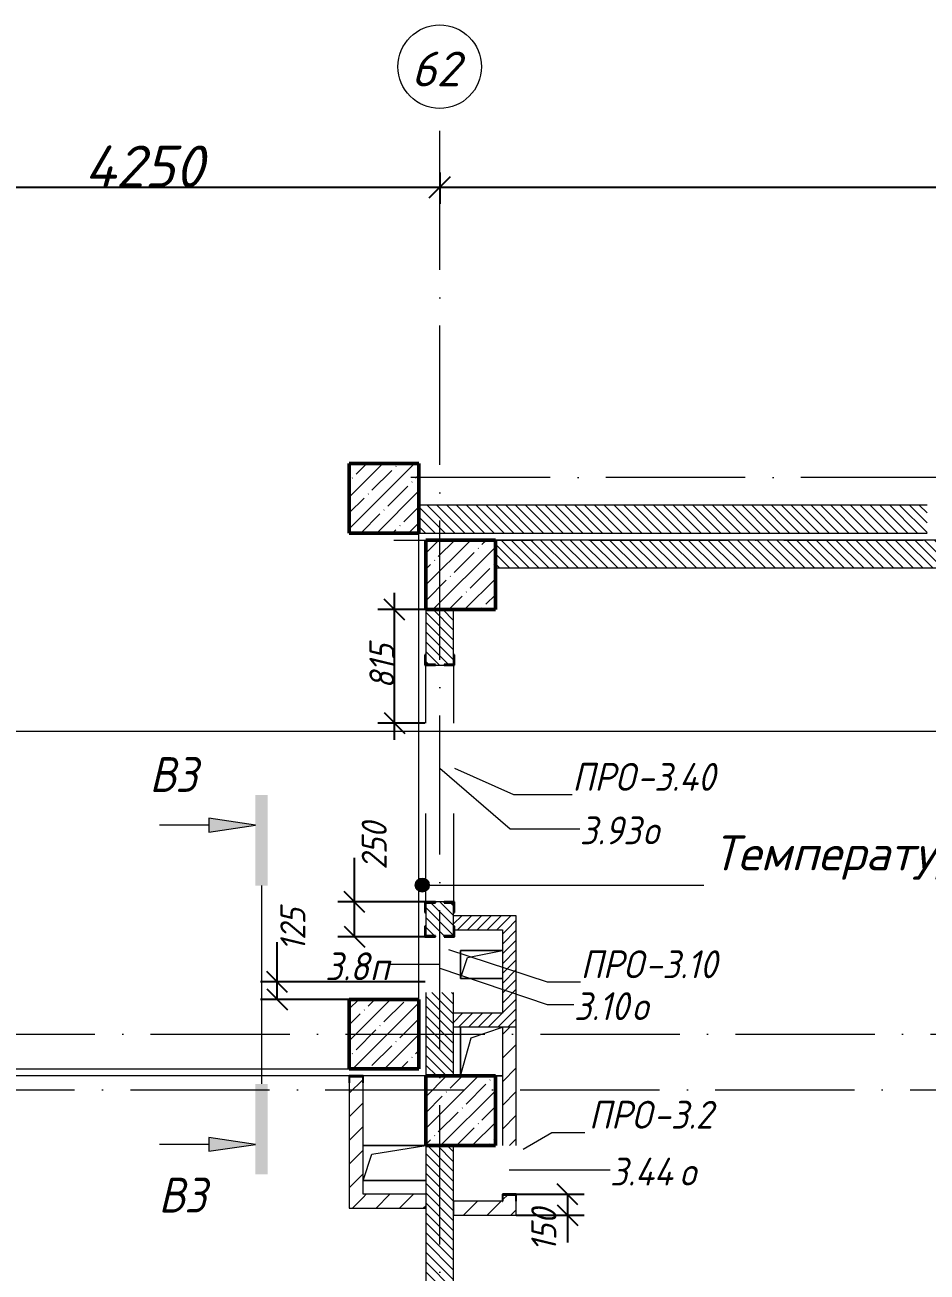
# Model space of a CAD drawing. Header units: millimetres. Extents: x -537608 to 253996, y -217170 to 186033.
# Drawn here: x -88314 to -81835, y 124707 to 133665 of the extents above; entities that cross this region are included whole.
import ezdxf

# ---------------------------------------------------------------- set-up
doc = ezdxf.new("R2010")
doc.units = ezdxf.units.MM
doc.linetypes.add('200_ШТРИХ_ш1п0_6_', pattern=[160, 100, -60])
doc.linetypes.add('50_200_ШТРИХ_1Т_ш5_п1_п1_', pattern=[1400, 1000, -200, 0, -200])
for name, color, linetype, lineweight in [('A-____-____-DIMS', 7, 'Continuous', 9), ('A-____-NOTE-TEXT', 7, 'Continuous', 9), ('A-____-NOTE-TEXT-1', 7, 'Continuous', 5), ('A-FLOR-____-OTLN', 7, 'Continuous', 9), ('A-GENM-____-IDEN', 7, 'Continuous', 9), ('A-GENM-____-MCUT', 7, 'Continuous', 25), ('A-GENM-____-OTLN', 7, 'Continuous', 9), ('A-GENM-____-OTLN-1', 7, 'Continuous', 25), ('A-GLAZ-____-IDEN', 7, 'Continuous', 9), ('A-WALL-____-MCUT-3', 7, 'Continuous', 9), ('A-WALL-____-PATT-1', 7, 'Continuous', 9), ('A-WALL-FNSH-MCUT-1', 7, 'Continuous', 9), ('G-____-____-TEXT', 7, 'Continuous', 9), ('I-WALL-____-OTLN', 7, 'Continuous', 9), ('S-COLS-____-MCUT', 7, 'Continuous', 50), ('S-COLS-____-OTLN', 7, 'Continuous', 9), ('S-GRID-____-IDEN', 7, 'Continuous', 9), ('S-GRID-____-OTLN-1', 7, '50_200_ШТРИХ_1Т_ш5_п1_п1_', 9)]:
    doc.layers.add(name, color=color, linetype=linetype, lineweight=lineweight)
for name, color, linetype, lineweight, true_color in [('A-DETL-GENF-OTLN-4', 9, '200_ШТРИХ_ш1п0_6_', 9, 0x808080), ('A-DETL-GENF-OTLN-5', 7, 'Continuous', 5, 0xc0c0c0), ('G-____-____-SYMB-1', 9, 'Continuous', 9, 0x808080)]:
    doc.layers.add(name, color=color, linetype=linetype, lineweight=lineweight, true_color=true_color)
doc.styles.add('ISOCPEUR_I', font='isocpeui.ttf', dxfattribs={"height": 300})
doc.styles.add('ISOCPEUR_I_10', font='isocpeui.ttf', dxfattribs={"width": 0.9, "height": 180})
doc.styles.add('ISOCPEUR_I_9', font='isocpeui.ttf', dxfattribs={"width": 0.9, "height": 250})
doc.dimstyles.new('ISO-1_8_0_9К_СРЕДНИЙ_Кладочные_3', dxfattribs={"dimscale": 304.8, "dimtxt": 179.276612, "dimasz": 0.492126, "dimexe": 0.393701, "dimexo": 0, "dimgap": 0, "dimtad": 1, "dimdec": 3, "dimrnd": 0.001, "dimdsep": 46, "dimtxsty": 'ISOCPEUR_I_10', "dimblk1": 'OBLIQUE', "dimblk2": 'OBLIQUE', "dimsah": 1, "dimcen": 0.09, "dimdle": 0.393701, "dimazin": 0, "dimtfac": 1, "dimtdec": 4, "dimtix": 1, "dimtmove": 0, "dimatfit": 3, "dimfxl": 1, "dimtvp": 1, "dimtolj": 1, "dimtzin": 0, "dimarcsym": 2})
doc.dimstyles.new('ISO-1_8_0_9К_СРЕДНИЙ_Кладочные_4', dxfattribs={"dimscale": 304.8, "dimtxt": 179.276612, "dimasz": 0.492126, "dimexe": 0.393701, "dimexo": 0, "dimgap": 0, "dimtad": 1, "dimdec": 3, "dimrnd": 0.001, "dimdsep": 46, "dimtxsty": 'ISOCPEUR_I_10', "dimblk1": 'OBLIQUE', "dimblk2": 'OBLIQUE', "dimsah": 1, "dimcen": 0.09, "dimdle": 0.393701, "dimazin": 0, "dimtfac": 1, "dimtdec": 4, "dimtix": 1, "dimtmove": 1, "dimatfit": 3, "dimfxl": 1, "dimtvp": 1, "dimtolj": 1, "dimtzin": 0, "dimarcsym": 2})
doc.dimstyles.new('ISO-2_5_0_9К_БОЛЬШОЙ_ОСИ', dxfattribs={"dimscale": 304.8, "dimtxt": 248.995294, "dimasz": 0.492126, "dimexe": 0.393701, "dimexo": 0, "dimgap": 0, "dimtad": 1, "dimdec": 0, "dimzin": 0, "dimdsep": 46, "dimtxsty": 'ISOCPEUR_I', "dimblk1": 'OBLIQUE', "dimblk2": 'OBLIQUE', "dimsah": 1, "dimcen": 0.09, "dimdle": 0.393701, "dimazin": 0, "dimtfac": 1, "dimtdec": 4, "dimtix": 1, "dimtmove": 0, "dimatfit": 3, "dimfxl": 1, "dimtvp": 1, "dimtolj": 1, "dimtzin": 0, "dimarcsym": 2})
pattern_1 = [(135, (-178684.97, 83184.237), (-35.35534, -35.35534), [])]
pattern_2 = [(45, (-178684.97, 83184.237), (-35.35534, 35.35534), [])]
pattern_3 = [(45, (-178684.97, 83184.24), (-84.85281, 84.85281), [])]

# ---------------------------------------------------------------- blocks, each defined once
blk = doc.blocks.new('BSC_Колонна _Прямоугольная - 500х500-V139-АР1_План отверстий 3 этажа в осях 1-64_А-ГГ')
at = {"layer": 'S-COLS-____-OTLN'}
h = blk.add_hatch(dxfattribs=at)
h.set_pattern_fill('FP_162', color=256, style=0, pattern_type=2)
h.set_pattern_definition([(45, (-93500, -46531.04), (-114.04925, 114.04925), []), (45, (-93385.95, -46531.04), (-114.04925, 114.04925), [201.613, -40.323, 3.353, -36.97])])
h.paths.add_polyline_path([(-250, -250), (250, -250), (250, 250), (-250, 250)], flags=0)
at = {"layer": 'S-COLS-____-MCUT'}
for p, q in [((250, 250), (-250, 250)), ((-250, 250), (-250, -250)), ((250, -250), (250, 250)), ((-250, -250), (250, -250))]:
    blk.add_line(p, q, dxfattribs=at)
blk = doc.blocks.new('BSC_Колонна _Прямоугольная - 500х500-V141-АР1_План отверстий 3 этажа в осях 1-64_А-ГГ')
at = {"layer": 'S-COLS-____-OTLN'}
h = blk.add_hatch(dxfattribs=at)
h.set_pattern_fill('FP_164', color=256, style=0, pattern_type=2)
h.set_pattern_definition([(45, (-93500, -42681.04), (-114.04925, 114.04925), []), (45, (-93385.95, -42681.04), (-114.04925, 114.04925), [201.613, -40.323, 3.353, -36.97])])
h.paths.add_polyline_path([(-250, -250), (250, -250), (250, 250), (-250, 250), (-250, 194.5)], flags=0)
at = {"layer": 'S-COLS-____-MCUT'}
for p, q in [((250, 250), (-250, 250)), ((-250, 250), (-250, -250)), ((250, -250), (250, 250)), ((-250, -250), (250, -250))]:
    blk.add_line(p, q, dxfattribs=at)
blk = doc.blocks.new('BSC_Колонна _Прямоугольная - 500х500-V146-АР1_План отверстий 3 этажа в осях 1-64_А-ГГ')
at = {"layer": 'S-COLS-____-OTLN'}
h = blk.add_hatch(dxfattribs=at)
h.set_pattern_fill('FP_169', color=256, style=0, pattern_type=2)
h.set_pattern_definition([(45, (-92950, -43231.04), (-114.04925, 114.04925), []), (45, (-92835.95, -43231.04), (-114.04925, 114.04925), [201.613, -40.323, 3.353, -36.97])])
h.paths.add_polyline_path([(-250, -250), (250, -250), (250, 250), (-250, 250)], flags=0)
at = {"layer": 'S-COLS-____-MCUT'}
for p, q in [((250, 250), (-250, 250)), ((-250, 250), (-250, -250)), ((250, -250), (250, 250)), ((-250, -250), (250, -250))]:
    blk.add_line(p, q, dxfattribs=at)
blk = doc.blocks.new('BSC_Колонна _Прямоугольная - 500х500-V147-АР1_План отверстий 3 этажа в осях 1-64_А-ГГ')
at = {"layer": 'S-COLS-____-OTLN'}
h = blk.add_hatch(dxfattribs=at)
h.set_pattern_fill('FP_170', color=256, style=0, pattern_type=2)
h.set_pattern_definition([(45, (-92950, -47081.04), (-114.04925, 114.04925), []), (45, (-92835.95, -47081.04), (-114.04925, 114.04925), [201.613, -40.323, 3.353, -36.97])])
h.paths.add_polyline_path([(-250, -250), (250, -250), (250, 250), (-250, 250)], flags=0)
at = {"layer": 'S-COLS-____-MCUT'}
for p, q in [((250, 250), (-250, 250)), ((-250, 250), (-250, -250)), ((250, -250), (250, 250)), ((-250, -250), (250, -250))]:
    blk.add_line(p, q, dxfattribs=at)
blk = doc.blocks.new('Фахверк_СКБ_Уголок - 200_3960-28268576-АР1_План отверстий 3 этажа в осях 1-64_А-ГГ')
at = {"layer": 'A-GENM-____-MCUT'}
for p, q in [((200, 156), (125, 156)), ((125, 156), (125, 81)), ((131, 81), (131, 150)), ((131, 150), (200, 150)), ((200, 150), (200, 156)), ((125, 81), (131, 81)), ((131, 19), (125, 19)), ((125, 19), (125, -56)), ((131, -50), (131, 19)), ((125, -56), (200, -56)), ((200, -50), (131, -50)), ((200, -56), (200, -50))]:
    blk.add_line(p, q, dxfattribs=at)
blk = doc.blocks.new('154_Фахверк_СКБ_Швеллер - Тип_100_3960-28318856-АР1_План отверстий 3 этажа в осях 1-64_А-ГГ')
at = {"layer": 'A-GENM-____-MCUT'}
for p, q in [((175, 50), (125, 50)), ((125, 50), (125, -50)), ((128, 47), (175, 47)), ((128, -47), (128, 47)), ((175, 47), (175, 50)), ((125, -50), (175, -50)), ((175, -47), (128, -47)), ((175, -50), (175, -47))]:
    blk.add_line(p, q, dxfattribs=at)
blk = doc.blocks.new('AR_Отверстие прямоугольное _в плите_ - AR_Отверстие прямоугольное _в плите_-30423629-АР1_План отверстий 3 этажа в осях 1-64_А-ГГ')
at = {"layer": 'A-GENM-____-OTLN'}
for p, q in [((150, 100), (-150, 100)), ((-150, 100), (-150, -100)), ((-100, 50), (150, 100)), ((-150, -100), (-100, 50)), ((-150, -100), (150, -100))]:
    blk.add_line(p, q, dxfattribs=at)
blk = doc.blocks.new('AR_Отверстие прямоугольное _в плите_ - AR_Отверстие прямоугольное _в плите_-30552830-АР1_План отверстий 3 этажа в осях 1-64_А-ГГ')
at = {"layer": 'A-GENM-____-OTLN'}
for p, q in [((225, 125), (-225, 125)), ((-162.5, 62.5), (225, 125)), ((-225, -125), (-162.5, 62.5)), ((-225, -125), (225, -125))]:
    blk.add_line(p, q, dxfattribs=at)
blk = doc.blocks.new('AR_Отверстие прямоугольное _в плите_ - AR_Отверстие прямоугольное _в плите_-30552583-АР1_План отверстий 3 этажа в осях 1-64_А-ГГ')
at = {"layer": 'A-GENM-____-OTLN'}
for p, q in [((-150, 175), (-150, -175)), ((-150, -175), (-75, 100)), ((-75, 100), (150, 175)), ((100, -175), (150, -175))]:
    blk.add_line(p, q, dxfattribs=at)
blk = doc.blocks.new('154_Фахверк_СКБ_Швеллер - Тип_100_3960_зеркало-28515619-АР1_План отверстий 3 этажа в осях 1-64_А-ГГ')
at = {"layer": 'A-GENM-____-MCUT'}
for p, q in [((175, 50), (125, 50)), ((125, 50), (125, -50)), ((128, 47), (175, 47)), ((128, -47), (128, 47)), ((175, 47), (175, 50)), ((125, -50), (175, -50)), ((175, -47), (128, -47)), ((175, -50), (175, -47))]:
    blk.add_line(p, q, dxfattribs=at)
blk = doc.blocks.new('DET_L_Имитация разреза_ISO2-5 - Влево-29858731-АР1_План отверстий 3 этажа в осях 1-64_А-ГГ')
at = {"layer": 'A-DETL-GENF-OTLN-5'}
blk.add_line((143.1, 0), (1568.2, 0), dxfattribs=at)
blk = doc.blocks.new('Ось сетки - Круг_Ø6_00__ISO-2_5_0_9K_-25732049-АР1_План отверстий 3 этажа в осях 1-64_А-ГГ')
at = {"layer": 'S-GRID-____-IDEN'}
blk.add_circle((0, 0), 3, dxfattribs=at)
blk = doc.blocks.new('_Oblique')
at = {"color": 0, "linetype": 'ByBlock', "lineweight": -2}
blk.add_line((-0.5, -0.5), (0.5, 0.5), dxfattribs=at)
blk = doc.blocks.new('*D1190')
at = {"layer": 'A-____-____-DIMS', "color": 0, "lineweight": -2, "transparency": 16777216}
for p, q in [((-85947.2, 127365.3), (-85947.2, 127682.2)), ((-85947.2, 127115.3), (-85947.2, 127485.3)), ((-85441, 127365.3), (-86067.2, 127365.3)), ((-85369.8, 127115.3), (-86067.2, 127115.3))]:
    blk.add_line(p, q, dxfattribs=at)
at = {"layer": 'Defpoints', "color": 0, "transparency": 16777216}
for p in [(-85441, 127365.3), (-85947.2, 127115.3), (-85369.8, 127115.3)]:
    blk.add_point(p, dxfattribs=at)
at = {"layer": 'A-____-____-DIMS', "color": 0, "lineweight": -2, "transparency": 16777216, "xscale": 150, "yscale": 150, "zscale": 150}
for p, rotation in [((-85947.2, 127365.3), 90), ((-85947.2, 127115.3), 270)]:
    blk.add_blockref('_Oblique', p, dxfattribs=dict(at, rotation=rotation))
at = {"layer": 'A-____-____-DIMS', "color": 0, "transparency": 16777216, "insert": (-85895.1, 127597.4), "char_height": 180, "width": 409.578, "attachment_point": 1, "rotation": 90, "line_spacing_factor": 1.149209, "style": 'ISOCPEUR_I_10'}
blk.add_mtext('\\A1;250', dxfattribs=at)
blk = doc.blocks.new('*D1193')
at = {"layer": 'A-____-____-DIMS', "color": 0, "lineweight": -2, "transparency": 16777216}
for p, q in [((-86502.1, 126790.3), (-86502.1, 127076.4)), ((-86502.1, 126665.3), (-86502.1, 126910.3)), ((-85439, 126790.3), (-86622.1, 126790.3)), ((-85985, 126665.3), (-86622.1, 126665.3))]:
    blk.add_line(p, q, dxfattribs=at)
at = {"layer": 'Defpoints', "color": 0, "transparency": 16777216}
for p in [(-85439, 126790.3), (-86502.1, 126665.3), (-85985, 126665.3)]:
    blk.add_point(p, dxfattribs=at)
at = {"layer": 'A-____-____-DIMS', "color": 0, "lineweight": -2, "transparency": 16777216, "xscale": 150, "yscale": 150, "zscale": 150}
for p, rotation in [((-86502.1, 126790.3), 90), ((-86502.1, 126665.3), 270)]:
    blk.add_blockref('_Oblique', p, dxfattribs=dict(at, rotation=rotation))
at = {"layer": 'A-____-____-DIMS', "color": 0, "transparency": 16777216, "insert": (-86479.5, 127012.3), "char_height": 180, "width": 368.207, "attachment_point": 1, "rotation": 90, "line_spacing_factor": 1.149209, "style": 'ISOCPEUR_I_10'}
blk.add_mtext('\\A1;125', dxfattribs=at)
blk = doc.blocks.new('*D1211')
at = {"layer": 'A-____-____-DIMS', "color": 0, "lineweight": -2, "transparency": 16777216}
for p, q in [((-89585, 132605.1), (-89585, 132379)), ((-85335, 132605.1), (-85335, 132379)), ((-89705, 132499), (-85215, 132499))]:
    blk.add_line(p, q, dxfattribs=at)
at = {"layer": 'Defpoints', "color": 0, "transparency": 16777216}
for p in [(-89585, 132605.1), (-85335, 132605.1), (-85335, 132499)]:
    blk.add_point(p, dxfattribs=at)
at = {"layer": 'A-____-____-DIMS', "color": 0, "lineweight": -2, "transparency": 16777216, "xscale": 150, "yscale": 150, "zscale": 150, "rotation": 180}
blk.add_blockref('_Oblique', (-89585, 132499), dxfattribs=at)
at = {"layer": 'A-____-____-DIMS', "color": 0, "lineweight": -2, "transparency": 16777216, "xscale": 150, "yscale": 150, "zscale": 150}
blk.add_blockref('_Oblique', (-85335, 132499), dxfattribs=at)
at = {"layer": 'A-____-____-DIMS', "color": 0, "transparency": 16777216, "insert": (-87460, 132649), "char_height": 300, "width": 781.462, "attachment_point": 5, "style": 'ISOCPEUR_I'}
blk.add_mtext('\\A1;4250', dxfattribs=at)
blk = doc.blocks.new('*D1212')
at = {"layer": 'A-____-____-DIMS', "color": 0, "lineweight": -2, "transparency": 16777216}
for p, q in [((-85335, 132605.1), (-85335, 132379)), ((-77535, 132605.1), (-77535, 132379)), ((-85455, 132499), (-77415, 132499))]:
    blk.add_line(p, q, dxfattribs=at)
at = {"layer": 'Defpoints', "color": 0, "transparency": 16777216}
for p in [(-85335, 132605.1), (-77535, 132605.1), (-77535, 132499)]:
    blk.add_point(p, dxfattribs=at)
at = {"layer": 'A-____-____-DIMS', "color": 0, "lineweight": -2, "transparency": 16777216, "xscale": 150, "yscale": 150, "zscale": 150, "rotation": 180}
blk.add_blockref('_Oblique', (-85335, 132499), dxfattribs=at)
at = {"layer": 'A-____-____-DIMS', "color": 0, "lineweight": -2, "transparency": 16777216, "xscale": 150, "yscale": 150, "zscale": 150}
blk.add_blockref('_Oblique', (-77535, 132499), dxfattribs=at)
at = {"layer": 'A-____-____-DIMS', "color": 0, "transparency": 16777216, "insert": (-81435, 132651), "char_height": 300, "width": 758.478, "attachment_point": 5, "style": 'ISOCPEUR_I'}
blk.add_mtext('\\A1;7800', dxfattribs=at)
blk = doc.blocks.new('*D1249')
at = {"layer": 'A-____-____-DIMS', "color": 0, "lineweight": -2, "transparency": 16777216}
for p, q in [((-85659.9, 128530.3), (-85659.9, 129585.3)), ((-85435, 129465.3), (-85779.9, 129465.3)), ((-85441, 128650.3), (-85779.9, 128650.3))]:
    blk.add_line(p, q, dxfattribs=at)
at = {"layer": 'Defpoints', "color": 0, "transparency": 16777216}
for p in [(-85659.9, 129465.3), (-85435, 129465.3), (-85441, 128650.3)]:
    blk.add_point(p, dxfattribs=at)
at = {"layer": 'A-____-____-DIMS', "color": 0, "lineweight": -2, "transparency": 16777216, "xscale": 150, "yscale": 150, "zscale": 150}
for p, rotation in [((-85659.9, 129465.3), 90), ((-85659.9, 128650.3), 270)]:
    blk.add_blockref('_Oblique', p, dxfattribs=dict(at, rotation=rotation))
at = {"layer": 'A-____-____-DIMS', "color": 0, "transparency": 16777216, "insert": (-85749.9, 129057.8), "char_height": 180, "width": 368.207, "attachment_point": 5, "rotation": 90, "style": 'ISOCPEUR_I_10'}
blk.add_mtext('\\A1;815', dxfattribs=at)
blk = doc.blocks.new('*D1251')
at = {"layer": 'A-____-____-DIMS', "color": 0, "lineweight": -2, "transparency": 16777216}
for p, q in [((-84841.8, 125265.3), (-84297.3, 125265.3)), ((-84417.3, 125265.3), (-84417.3, 124995.3)), ((-84785, 125115.3), (-84297.3, 125115.3)), ((-84417.3, 125115.3), (-84417.3, 124918))]:
    blk.add_line(p, q, dxfattribs=at)
at = {"layer": 'Defpoints', "color": 0, "transparency": 16777216}
for p in [(-84841.8, 125265.3), (-84417.3, 125265.3), (-84785, 125115.3)]:
    blk.add_point(p, dxfattribs=at)
at = {"layer": 'A-____-____-DIMS', "color": 0, "lineweight": -2, "transparency": 16777216, "xscale": 150, "yscale": 150, "zscale": 150}
for p, rotation in [((-84417.3, 125265.3), 90), ((-84417.3, 125115.3), 270)]:
    blk.add_blockref('_Oblique', p, dxfattribs=dict(at, rotation=rotation))
at = {"layer": 'A-____-____-DIMS', "color": 0, "transparency": 16777216, "insert": (-84677.5, 124853.9), "char_height": 180, "width": 368.207, "attachment_point": 1, "rotation": 90, "line_spacing_factor": 1.149209, "style": 'ISOCPEUR_I_10'}
blk.add_mtext('\\A1;150', dxfattribs=at)

msp = doc.modelspace()

# ---------------------------------------------------------------- hatches: boundary and pattern name
at = {"layer": 'A-____-NOTE-TEXT-1'}
for points in [[(-86571.6019, 127483.1994), (-86571.6019, 128133.1994), (-86658.3385, 128133.1994), (-86658.3385, 127483.1994)], [(-86991.9799, 127867.3513), (-86658.3385, 127917.3513), (-86991.9799, 127967.3513)], [(-86571.6019, 125408.1165), (-86571.6019, 126058.1165), (-86658.3385, 126058.1165), (-86658.3385, 125408.1165)], [(-86991.9799, 125573.9646), (-86658.3385, 125623.9646), (-86991.9799, 125673.9646)]]:
    msp.add_hatch(color=256, dxfattribs=at).paths.add_polyline_path(points, flags=0)
at = {"layer": 'A-WALL-____-PATT-1'}
h = msp.add_hatch(dxfattribs=at)
h.set_pattern_fill('FP_6', color=256, style=0, pattern_type=2)
h.set_pattern_definition(pattern_1)
h.paths.add_polyline_path([(-81834.9702, 130015.2788), (-81834.9702, 130215.2788), (-85484.9702, 130215.2788), (-85484.9702, 130015.2788), (-83255.5756, 130015.2788)], flags=0)
h = msp.add_hatch(dxfattribs=at)
h.set_pattern_fill('FP_6', color=256, style=0, pattern_type=2)
h.set_pattern_definition(pattern_1)
h.paths.add_polyline_path([(-77934.9702, 129765.2788), (-77934.9702, 129965.2788), (-81434.9702, 129965.2788), (-81434.9702, 129896.2788), (-81440.9702, 129896.2788), (-81440.9702, 129965.2788), (-84934.9702, 129965.2788), (-84934.9702, 129765.2788), (-81440.9702, 129765.2788), (-81440.9702, 129834.2788), (-81434.9702, 129834.2788), (-81434.9702, 129765.2788), (-77953.1827, 129765.2788)], flags=0)
h = msp.add_hatch(dxfattribs=at)
h.set_pattern_fill('FP_6', color=256, style=0, pattern_type=2)
h.set_pattern_definition(pattern_1)
h.paths.add_polyline_path([(-85434.9702, 126115.2788), (-85234.9702, 126115.2788), (-85234.9702, 126715.2788), (-85434.9702, 126715.2788)], flags=0)
h.paths.add_polyline_path([(-85303.9702, 127115.2788), (-85303.9702, 127121.2788), (-85234.9702, 127121.2788), (-85235.9302, 127359.2788), (-85303.9702, 127359.2788), (-85303.9702, 127365.2788), (-85365.9702, 127365.2788), (-85365.9702, 127359.2788), (-85434.9702, 127359.2788), (-85434.9702, 127121.2788), (-85365.9702, 127121.2788), (-85365.9702, 127115.2788)], flags=0)
h.paths.add_polyline_path([(-85303.9702, 129065.2788), (-85303.9702, 129071.2788), (-85234.9702, 129071.2788), (-85234.9702, 129465.2788), (-85434.9702, 129465.2788), (-85434.9702, 129071.2788), (-85365.9702, 129071.2788), (-85365.9702, 129065.2788)], flags=0)
h = msp.add_hatch(dxfattribs=at)
h.set_pattern_fill('FP_5', color=256, style=0, pattern_type=2)
h.set_pattern_definition(pattern_2)
h.paths.add_polyline_path([(-84784.9702, 127165.2788), (-84784.9702, 127265.2788), (-85234.9702, 127265.2788), (-85234.9702, 127190.2788), (-85228.9702, 127190.2788), (-85228.9702, 127165.2788), (-84884.9702, 127165.2788)], flags=0)
h = msp.add_hatch(dxfattribs=at)
h.set_pattern_fill('FP_5', color=256, style=0, pattern_type=2)
h.set_pattern_definition(pattern_2)
h.paths.add_polyline_path([(-84784.9702, 126565.2788), (-84784.9702, 127165.2788), (-84884.9702, 127165.2788), (-84884.9702, 126565.2788)], flags=0)
h = msp.add_hatch(dxfattribs=at)
h.set_pattern_fill('FP_5', color=256, style=0, pattern_type=2)
h.set_pattern_definition(pattern_2)
h.paths.add_polyline_path([(-84784.9702, 126465.2788), (-84784.9702, 126565.2788), (-85234.9702, 126565.2788), (-85234.9702, 126465.2788), (-85023.0399, 126465.2788)], flags=0)
h = msp.add_hatch(dxfattribs=at)
h.set_pattern_fill('FP_4', color=256, style=0, pattern_type=2)
h.set_pattern_definition(pattern_3)
h.paths.add_polyline_path([(-84834.9702, 125215.2788), (-84787.9702, 125215.2788), (-84787.9702, 125262.2788), (-84881.9702, 125262.2788), (-84881.9702, 125215.2788)], flags=0)
h.paths.add_polyline_path([(-84884.9702, 125615.2788), (-84784.9702, 125615.2788), (-84784.9702, 126465.2788), (-84884.9702, 126465.2788)], flags=0)
h = msp.add_hatch(dxfattribs=at)
h.set_pattern_fill('FP_4', color=256, style=0, pattern_type=2)
h.set_pattern_definition(pattern_3)
h.paths.add_polyline_path([(-85984.9702, 125165.2788), (-85884.9702, 125165.2788), (-85884.9702, 126065.2788), (-85887.9702, 126065.2788), (-85887.9702, 126112.2788), (-85981.9702, 126112.2788), (-85981.9702, 126065.2788), (-85984.9702, 126065.2788), (-85984.9702, 125199.7482)], flags=0)
h = msp.add_hatch(dxfattribs=at)
h.set_pattern_fill('FP_6', color=256, style=0, pattern_type=2)
h.set_pattern_definition(pattern_1)
h.paths.add_polyline_path([(-85234.9702, 120765.2788), (-85234.9702, 121190.2788), (-85434.9702, 121190.2788), (-85434.9702, 120765.2788)], flags=0)
h.paths.add_polyline_path([(-85234.9702, 121690.2788), (-85234.9702, 125615.2788), (-85434.9702, 125615.2788), (-85434.9702, 121690.2788)], flags=0)
h = msp.add_hatch(dxfattribs=at)
h.set_pattern_fill('FP_4', color=256, style=0, pattern_type=2)
h.set_pattern_definition(pattern_3)
h.paths.add_polyline_path([(-85434.9702, 125165.2788), (-85434.9702, 125265.2788), (-85884.9702, 125265.2788), (-85884.9702, 125165.2788)], flags=0)
h = msp.add_hatch(dxfattribs=at)
h.set_pattern_fill('FP_4', color=256, style=0, pattern_type=2)
h.set_pattern_definition(pattern_3)
h.paths.add_polyline_path([(-85234.9702, 125115.2788), (-84784.9702, 125115.2788), (-84784.9702, 125215.2788), (-85234.9702, 125215.2788), (-85234.9702, 125199.7482)], flags=0)
at = {"layer": 'G-____-____-TEXT'}
h = msp.add_hatch(color=256, dxfattribs=at)
edge = h.paths.add_edge_path(flags=0)
edge.add_arc((-85460.0046, 127486.4885), 50, 0, 360)

# ---------------------------------------------------------------- linework, layer by layer
at = {"layer": 'A-____-NOTE-TEXT'}
for p, q in [((-86658.3385, 127917.3513), (-86991.9799, 127967.3513)), ((-86991.9799, 127967.3513), (-86991.9799, 127867.3513)), ((-86991.9799, 127917.3513), (-87348.2299, 127917.3513)), ((-86991.9799, 127867.3513), (-86658.3385, 127917.3513)), ((-86991.9799, 125623.9646), (-87348.2299, 125623.9646)), ((-86991.9799, 125673.9646), (-86991.9799, 125573.9646)), ((-86658.3385, 125623.9646), (-86991.9799, 125673.9646)), ((-86991.9799, 125573.9646), (-86658.3385, 125623.9646))]:
    msp.add_line(p, q, dxfattribs=at)
at = {"layer": 'A-FLOR-____-OTLN'}
for p, q in [((-85484.9702, 126665.2788), (-85484.9702, 130015.2788)), ((-85184.9702, 127015.2788), (-84884.9702, 127015.2788)), ((-85184.9702, 126815.2788), (-85184.9702, 127015.2788)), ((-84884.9702, 126815.2788), (-85184.9702, 126815.2788)), ((-85184.9702, 126115.2788), (-85184.9702, 126465.2788)), ((-89434.9702, 126165.2788), (-85984.9702, 126165.2788)), ((-85984.9702, 126115.2788), (-89434.9702, 126115.2788)), ((-85434.9702, 126115.2788), (-85884.9702, 126115.2788)), ((-84884.9702, 126115.2788), (-84934.9702, 126115.2788)), ((-85884.9702, 125615.2788), (-85434.9702, 125615.2788)), ((-85434.9702, 125365.2788), (-85884.9702, 125365.2788))]:
    msp.add_line(p, q, dxfattribs=at)
at = {"layer": 'A-GENM-____-IDEN'}
for p, q in [((-85228.9702, 128325.2788), (-84805.7155, 128136.3925)), ((-84805.7155, 128136.3925), (-84382.4608, 128136.3925)), ((-85271.5335, 127023.6352), (-84563.9415, 126790.2788)), ((-84563.9415, 126790.2788), (-84323.0622, 126790.2788)), ((-84734.9702, 125590.2788), (-84529.0162, 125709.4399)), ((-84529.0162, 125709.4399), (-84292.8056, 125709.4399))]:
    msp.add_line(p, q, dxfattribs=at)
at = {"layer": 'A-GLAZ-____-IDEN'}
for p, q in [((-85334.9702, 128325.2788), (-84829.0162, 127891.6278)), ((-84829.0162, 127891.6278), (-84329.2087, 127891.6278)), ((-85334.9702, 126915.2788), (-85693.6695, 126915.2788)), ((-85334.9702, 126890.2788), (-84563.9415, 126628.8253)), ((-84563.9415, 126628.8253), (-84370.7622, 126628.8253)), ((-84834.9702, 125440.2788), (-84111.8846, 125440.2788))]:
    msp.add_line(p, q, dxfattribs=at)
at = {"layer": 'A-WALL-____-MCUT-3'}
for p, q in [((-81834.9702, 130215.2788), (-85484.9702, 130215.2788)), ((-85484.9702, 130015.2788), (-81834.9702, 130015.2788)), ((-81509.9702, 129965.2788), (-84934.9702, 129965.2788)), ((-84934.9702, 129765.2788), (-81509.9702, 129765.2788)), ((-85434.9702, 129465.2788), (-85434.9702, 129140.2788)), ((-85234.9702, 129140.2788), (-85234.9702, 129465.2788)), ((-85365.9702, 129065.2788), (-85303.9702, 129065.2788)), ((-85303.9702, 127365.2788), (-85365.9702, 127365.2788)), ((-85434.9702, 127290.2788), (-85434.9702, 127190.2788)), ((-85234.9702, 127190.2788), (-85234.9702, 127290.2788)), ((-85434.9702, 126715.2788), (-85434.9702, 126115.2788)), ((-85234.9702, 126115.2788), (-85234.9702, 126715.2788)), ((-85434.9702, 125615.2788), (-85434.9702, 121690.2788)), ((-85234.9702, 121690.2788), (-85234.9702, 125615.2788))]:
    msp.add_line(p, q, dxfattribs=at)
at = {"layer": 'A-WALL-FNSH-MCUT-1'}
for p, q in [((-84784.9702, 127265.2788), (-85234.9702, 127265.2788)), ((-84784.9702, 125615.2788), (-84784.9702, 127265.2788)), ((-85228.9702, 127165.2788), (-84884.9702, 127165.2788)), ((-84884.9702, 127165.2788), (-84884.9702, 126565.2788)), ((-84884.9702, 126565.2788), (-85234.9702, 126565.2788)), ((-84784.9702, 126465.2788), (-85234.9702, 126465.2788)), ((-84884.9702, 126465.2788), (-84884.9702, 125615.2788)), ((-85984.9702, 126065.2788), (-85984.9702, 125165.2788)), ((-85884.9702, 125265.2788), (-85884.9702, 126065.2788)), ((-85434.9702, 125265.2788), (-85884.9702, 125265.2788)), ((-85984.9702, 125165.2788), (-85434.9702, 125165.2788)), ((-84884.9702, 125215.2788), (-85234.9702, 125215.2788)), ((-85234.9702, 125215.2788), (-85234.9702, 125115.2788)), ((-84784.9702, 125115.2788), (-84784.9702, 125215.2788)), ((-85234.9702, 125115.2788), (-84784.9702, 125115.2788))]:
    msp.add_line(p, q, dxfattribs=at)
at = {"layer": 'G-____-____-SYMB-1'}
msp.add_line((-79936.7702, 128590.563), (-96741.9724, 128590.563), dxfattribs=at)
at = {"layer": 'G-____-____-TEXT'}
msp.add_line((-85460.0046, 127486.4885), (-83437.4507, 127486.4885), dxfattribs=at)
msp.add_circle((-85460.0046, 127486.4885), 50, dxfattribs=at)
at = {"layer": 'I-WALL-____-OTLN'}
for p, q in [((-85434.9702, 128650.2788), (-85434.9702, 129065.2788)), ((-85234.9702, 129065.2788), (-85234.9702, 128650.2788)), ((-85434.9702, 127365.2788), (-85434.9702, 128000.2788)), ((-85234.9702, 128000.2788), (-85234.9702, 127365.2788))]:
    msp.add_line(p, q, dxfattribs=at)
at = {"layer": 'S-GRID-____-OTLN-1'}
for p, q in [((-85334.9702, 78701.6305), (-85334.9702, 133065.1964)), ((-74740.5729, 130415.2788), (-85663.7058, 130415.2788)), ((-85663.7058, 129965.2788), (-74610.5636, 129965.2788)), ((-104212.6557, 126415.2788), (-74750.4004, 126415.2788)), ((-111358.1997, 126015.2788), (-74610.5636, 126015.2788))]:
    msp.add_line(p, q, dxfattribs=at)

# ---------------------------------------------------------------- block references
at = {"layer": 'A-DETL-GENF-OTLN-4', "rotation": 270.0000000000017}
msp.add_blockref('DET_L_Имитация разреза_ISO2-5 - Влево-29858731-АР1_План отверстий 3 этажа в осях 1-64_А-ГГ', (-86614.9702, 127626.293), dxfattribs=at)
at = {"layer": 'A-GENM-____-OTLN'}
for name, p in [('AR_Отверстие прямоугольное _в плите_ - AR_Отверстие прямоугольное _в плите_-30423629-АР1_План отверстий 3 этажа в осях 1-64_А-ГГ', (-85034.9702, 126915.2788)), ('AR_Отверстие прямоугольное _в плите_ - AR_Отверстие прямоугольное _в плите_-30552583-АР1_План отверстий 3 этажа в осях 1-64_А-ГГ', (-85034.9702, 126290.2788)), ('AR_Отверстие прямоугольное _в плите_ - AR_Отверстие прямоугольное _в плите_-30552830-АР1_План отверстий 3 этажа в осях 1-64_А-ГГ', (-85659.9702, 125490.2788))]:
    msp.add_blockref(name, p, dxfattribs=at)
at = {"layer": 'A-GENM-____-OTLN-1'}
for name, p, rotation in [('Фахверк_СКБ_Уголок - 200_3960-28268576-АР1_План отверстий 3 этажа в осях 1-64_А-ГГ', (-85284.9702, 128940.2788), 89.9999999999999), ('Фахверк_СКБ_Уголок - 200_3960-28268576-АР1_План отверстий 3 этажа в осях 1-64_А-ГГ', (-85384.9702, 127490.2788), 269.9999999999999), ('Фахверк_СКБ_Уголок - 200_3960-28268576-АР1_План отверстий 3 этажа в осях 1-64_А-ГГ', (-85284.9702, 126990.2788), 89.9999999999999), ('154_Фахверк_СКБ_Швеллер - Тип_100_3960-28318856-АР1_План отверстий 3 этажа в осях 1-64_А-ГГ', (-85934.9702, 126240.2788), 270), ('154_Фахверк_СКБ_Швеллер - Тип_100_3960_зеркало-28515619-АР1_План отверстий 3 этажа в осях 1-64_А-ГГ', (-84834.9702, 125390.2788), 269.9999999999966)]:
    msp.add_blockref(name, p, dxfattribs=dict(at, rotation=rotation))
at = {"layer": 'S-COLS-____-OTLN'}
for name, p in [('BSC_Колонна _Прямоугольная - 500х500-V147-АР1_План отверстий 3 этажа в осях 1-64_А-ГГ', (-85734.9702, 130265.2788)), ('BSC_Колонна _Прямоугольная - 500х500-V139-АР1_План отверстий 3 этажа в осях 1-64_А-ГГ', (-85184.9702, 129715.2788)), ('BSC_Колонна _Прямоугольная - 500х500-V146-АР1_План отверстий 3 этажа в осях 1-64_А-ГГ', (-85734.9702, 126415.2788)), ('BSC_Колонна _Прямоугольная - 500х500-V141-АР1_План отверстий 3 этажа в осях 1-64_А-ГГ', (-85184.9702, 125865.2788))]:
    msp.add_blockref(name, p, dxfattribs=at)
at = {"layer": 'S-GRID-____-IDEN', "xscale": 99.99999999999993, "yscale": 99.99999999999993, "zscale": 99.99999999999993}
msp.add_blockref('Ось сетки - Круг_Ø6_00__ISO-2_5_0_9K_-25732049-АР1_План отверстий 3 этажа в осях 1-64_А-ГГ', (-85334.9702, 133365.1964), dxfattribs=at)

# ---------------------------------------------------------------- texts
at = {"layer": 'A-____-NOTE-TEXT', "char_height": 250, "attachment_point": 1, "style": 'ISOCPEUR_I'}
for s, insert, width in [('\\fISOCPEUR|b0|i1|c204|p34|;\\W.9;В', (-87418.3606, 128405.3595), 223.670813), ('\\fISOCPEUR|b0|i1|c204|p34|;\\W.9;3', (-87233.8137, 128405.3595), 202.02525), ('\\fISOCPEUR|b0|i1|c204|p34|;\\W.9;В', (-87353.5917, 125384.263), 223.670813), ('\\fISOCPEUR|b0|i1|c204|p34|;\\W.9;3', (-87169.0448, 125384.263), 202.02525)]:
    msp.add_mtext(s, dxfattribs=dict(at, insert=insert, width=width))
at = {"layer": 'A-GENM-____-IDEN', "char_height": 200, "attachment_point": 1, "style": 'ISOCPEUR_I_9'}
for s, insert, width in [('ПРО', (-84382.4608, 128363.5086), 562.784625), ('-3.40', (-83918.1171, 128363.5086), 735.949125), ('ПРО', (-84323.0622, 127017.395), 562.784625), ('-3.10', (-83858.7185, 127017.395), 663.79725), ('ПРО', (-84263.2122, 125936.556), 562.784625), ('-3.2', (-83798.8685, 125936.556), 548.35425)]:
    msp.add_mtext(s, dxfattribs=dict(at, insert=insert, width=width))
at = {"layer": 'A-GLAZ-____-IDEN', "char_height": 200, "attachment_point": 1, "style": 'ISOCPEUR_I_9'}
for s, insert, width in [('3.93', (-84329.2087, 127979.2424), 548.35425), ('\\fISOCPEUR|b0|i1|c204|p34|;\\W.9;о', (-83876.7712, 127979.2424), 158.734125), ('3.8', (-86157.7188, 127002.8934), 389.620125), ('\\fISOCPEUR|b0|i1|c204|p34|;\\W.9;п', (-85836.2501, 127002.8934), 158.734125), ('3.10', (-84370.7622, 126716.4399), 505.063125), ('\\fISOCPEUR|b0|i1|c204|p34|;\\W.9;о', (-83954.0435, 126716.4399), 158.734125), ('3.44', (-84111.8846, 125527.8934), 606.07575), ('\\fISOCPEUR|b0|i1|c204|p34|;\\W.9;о', (-83611.8221, 125527.8934), 158.734125)]:
    msp.add_mtext(s, dxfattribs=dict(at, insert=insert, width=width))
at = {"layer": 'G-____-____-TEXT', "insert": (-83371.9663, 127842.3426), "char_height": 250, "width": 2763.416813, "attachment_point": 1, "style": 'ISOCPEUR_I'}
msp.add_mtext('Температурный', dxfattribs=at)
at = {"layer": 'S-GRID-____-IDEN', "insert": (-85539.8985, 133473.9711), "char_height": 250, "width": 404.0505, "attachment_point": 1, "style": 'ISOCPEUR_I'}
msp.add_mtext('62', dxfattribs=at)

# ---------------------------------------------------------------- dimensions: what is measured, and where the dimension line sits
at = {"layer": 'A-____-____-DIMS'}
for base, p1, p2, override, picture, middle in [((-85334.9702, 132499.0211), (-89584.9702, 132605.0871), (-85334.9702, 132605.0871), {"dimpost": '<>', "dimfxl": 4250}, '*D1211', (-87459.9702, 132649.0211)), ((-77534.9702, 132499.0211), (-85334.9702, 132605.0871), (-77534.9702, 132605.0871), {"dimpost": '<>', "dimfxl": 7800}, '*D1212', (-81434.9702, 132650.9529))]:
    dim = msp.add_linear_dim(base=base, p1=p1, p2=p2, dimstyle='ISO-2_5_0_9К_БОЛЬШОЙ_ОСИ', override=override, dxfattribs=at)
    dim.commit()
    dim.dimension.update_dxf_attribs({"geometry": picture, "text_midpoint": middle})
dim = msp.add_linear_dim(base=(-85659.9276, 129465.2788), p1=(-85440.9702, 128650.2788), p2=(-85434.9702, 129465.2788), angle=90, dimstyle='ISO-1_8_0_9К_СРЕДНИЙ_Кладочные_4', override={"dimpost": '<>', "dimfxl": 815.022086}, dxfattribs=at)
dim.commit()
dim.dimension.update_dxf_attribs({"geometry": '*D1249', "text_midpoint": (-85749.9276, 129057.7788)})
for base, p1, p2, override, picture, middle in [((-85947.1533, 127115.2788), (-85440.9702, 127365.2788), (-85369.8448, 127115.2788), {"dimpost": '<>', "dimfxl": 259.920788}, '*D1190', (-85775.0897, 127682.1576)), ((-86502.065, 126665.2788), (-85438.9702, 126790.2788), (-85984.9702, 126665.2788), {"dimpost": '<>', "dimfxl": 560.125879}, '*D1193', (-86359.4559, 127076.3559)), ((-84417.2663, 125265.2788), (-84784.9702, 125115.2788), (-84841.7916, 125265.2788), {"dimpost": '<>', "dimfxl": 160.401612}, '*D1251', (-84557.5436, 124918.0117))]:
    dim = msp.add_linear_dim(base=base, p1=p1, p2=p2, angle=90, dimstyle='ISO-1_8_0_9К_СРЕДНИЙ_Кладочные_3', override=override, dxfattribs=at)
    dim.commit()
    dim.dimension.update_dxf_attribs({"geometry": picture, "text_midpoint": middle, "dimtype": 160, "text_rotation": 90})

doc.saveas('drawing.dxf')
